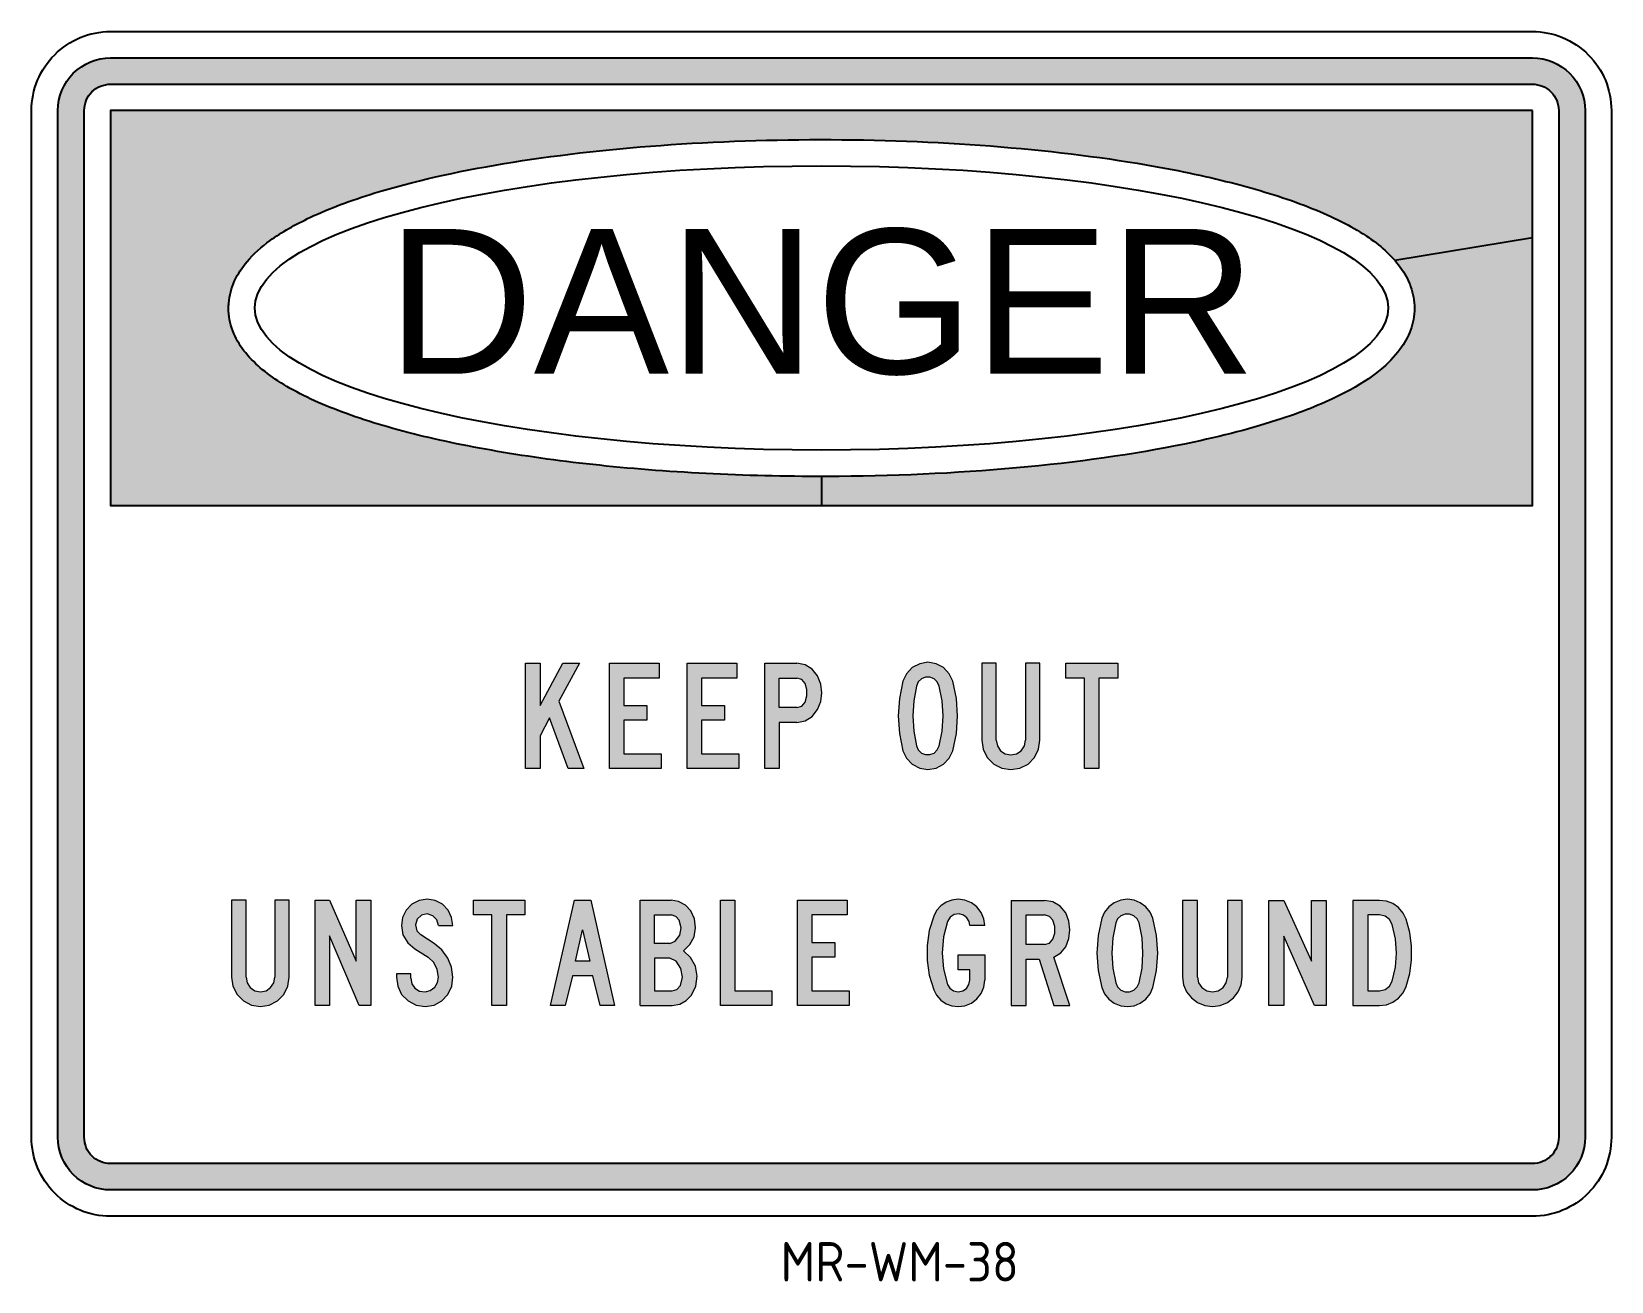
# Model space of a CAD drawing. Extents: x 111 to 231, y 153 to 248.
import ezdxf
from ezdxf.enums import TextEntityAlignment as Align

# ---------------------------------------------------------------- set-up
doc = ezdxf.new("R2010")
doc.units = 0
doc.header["$MEASUREMENT"] = 0
doc.layers.get('0').update_dxf_attribs({"linetype": 'CONTINUOUS'})
for name, color, linetype in [('L25', 1, 'CONTINUOUS'), ('L35', 3, 'CONTINUOUS'), ('T25', 1, 'CONTINUOUS')]:
    doc.layers.add(name, color=color, linetype=linetype)
doc.styles.add('ISO', font='iso')
doc.styles.add('SWIS721', font='swissko.ttf')

msp = doc.modelspace()

# ---------------------------------------------------------------- hatches: boundary and pattern name
at = {"layer": 'L25'}
h = msp.add_hatch(color=256, dxfattribs=at)
edge = h.paths.add_edge_path()
edge.add_line((229.03, 242.32), (229.03, 164.32))
edge.add_arc((225.03, 164.32), 4, -90, 0, ccw=False)
edge.add_line((225.03, 160.32), (117.03, 160.32))
edge.add_arc((117.03, 164.32), 4, 180, 270, ccw=False)
edge.add_line((113.03, 164.32), (113.03, 242.32))
edge.add_arc((117.03, 242.32), 4, 90, 180, ccw=False)
edge.add_line((117.03, 246.32), (225.03, 246.32))
edge.add_arc((225.03, 242.32), 4, 0, 90, ccw=False)
edge = h.paths.add_edge_path(flags=16)
edge.add_line((227.03, 242.32), (227.03, 164.32))
edge.add_arc((225.03, 164.32), 2, -90, 0, ccw=False)
edge.add_line((225.03, 162.32), (117.03, 162.32))
edge.add_arc((117.03, 164.32), 2, 180, 270, ccw=False)
edge.add_line((115.03, 164.32), (115.03, 242.32))
edge.add_arc((117.03, 242.32), 2, 90, 180, ccw=False)
edge.add_line((117.03, 244.32), (225.03, 244.32))
edge.add_arc((225.03, 242.32), 2, 0, 90, ccw=False)
h = msp.add_hatch(color=256, dxfattribs=at)
edge = h.paths.add_edge_path()
edge.add_line((171.03, 212.32), (171.03, 214.52))
edge.add_spline(control_points=[(171.03, 214.52), (165.45, 214.52), (159.87, 214.79), (151.96, 215.59), (149.34, 215.94), (144.42, 216.76), (142.11, 217.23), (137.9, 218.3), (136, 218.89), (132.64, 220.17), (131.18, 220.87), (129.39, 222), (128.87, 222.38), (127.94, 223.18), (127.52, 223.61), (126.81, 224.54), (126.52, 225.04), (126.11, 226.14), (125.99, 226.72), (125.99, 227.32)], knot_values=[0.000002, 0.000002, 0.000002, 0.000002, 0.38444, 0.38444, 0.58654, 0.58654, 0.788641, 0.788641, 0.990742, 0.990742, 1.192842, 1.192842, 1.287325, 1.287325, 1.381809, 1.381809, 1.476292, 1.476292, 1.570773, 1.570773, 1.570773, 1.570773], degree=3, periodic=0)
edge.add_spline(control_points=[(125.99, 227.32), (125.99, 227.32), (125.99, 227.32), (125.99, 227.32), (125.99, 227.44), (126, 227.56), (126.05, 228.27), (126.21, 228.85), (126.7, 229.92), (127.02, 230.4), (127.9, 231.43), (128.48, 231.96), (130.03, 233.08), (131.05, 233.66), (133.63, 234.88), (135.26, 235.49), (139.94, 236.93), (143.26, 237.68), (150.6, 238.9), (154.62, 239.37), (162.79, 239.97), (166.91, 240.11), (171.03, 240.11)], knot_values=[4.712398, 4.712398, 4.712398, 4.712398, 4.7124, 4.7124, 4.7124, 4.731932, 4.731932, 4.82695, 4.82695, 4.921969, 4.921969, 5.043674, 5.043674, 5.202505, 5.202505, 5.396877, 5.396877, 5.697998, 5.697998, 5.999119, 5.999119, 6.283187, 6.283187, 6.283187, 6.283187], degree=3, periodic=0)
edge.add_line((171.03, 240.11), (171.03, 242.32))
edge.add_line((171.03, 242.32), (117.03, 242.32))
edge.add_line((117.03, 242.32), (117.03, 212.32))
edge.add_line((117.03, 212.32), (171.03, 212.32))
edge = h.paths.add_edge_path()
edge.add_spline(control_points=[(209.37, 220.2), (208.44, 219.79), (207.43, 219.39), (204.28, 218.32), (201.92, 217.69), (195.55, 216.33), (191.27, 215.69), (182.12, 214.81), (177.26, 214.56), (171.92, 214.52), (171.48, 214.52), (171.03, 214.52)], knot_values=[1.570773, 1.570773, 1.570773, 1.570773, 1.693378, 1.693378, 1.925075, 1.925075, 2.261988, 2.261988, 2.598901, 2.598901, 2.629645, 2.629645, 2.629645, 2.629645], degree=3, periodic=0)
edge.add_line((171.03, 214.52), (171.03, 212.32))
edge.add_line((171.03, 212.32), (225.03, 212.32))
edge.add_line((225.03, 212.32), (225.03, 213.94))
edge.add_line((225.03, 213.94), (225.03, 220.96))
edge.add_line((225.03, 220.96), (209.37, 220.2))
edge = h.paths.add_edge_path()
edge.add_spline(control_points=[(216.07, 227.32), (216.07, 227.31), (216.07, 227.3), (216.07, 226.72), (215.96, 226.16), (215.58, 225.11), (215.3, 224.62), (214.55, 223.6), (214.05, 223.1), (212.72, 222), (211.85, 221.44), (210.38, 220.67), (209.89, 220.43), (209.37, 220.2)], knot_values=[2.629645, 2.629645, 2.629645, 2.629645, 2.630874, 2.630874, 2.72155, 2.72155, 2.812225, 2.812225, 2.925757, 2.925757, 3.073011, 3.073011, 3.141558, 3.141558, 3.141558, 3.141558], degree=3, periodic=0)
edge.add_line((209.37, 220.2), (225.03, 220.96))
edge.add_line((225.03, 220.96), (225.03, 232.65))
edge.add_line((225.03, 232.65), (214.59, 230.93))
edge.add_spline(control_points=[(214.59, 230.93), (214.74, 230.77), (214.87, 230.6), (215.33, 229.97), (215.6, 229.48), (215.97, 228.43), (216.07, 227.87), (216.07, 227.32)], knot_values=[3.141558, 3.141558, 3.141558, 3.141558, 3.176438, 3.176438, 3.267114, 3.267114, 3.356562, 3.356562, 3.356562, 3.356562], degree=3, periodic=0)
edge = h.paths.add_edge_path()
edge.add_line((225.03, 232.65), (225.03, 242.32))
edge.add_line((225.03, 242.32), (211.4, 242.32))
edge.add_line((211.4, 242.32), (195.04, 238.31))
edge.add_spline(control_points=[(195.04, 238.31), (195.49, 238.23), (195.93, 238.16), (198.71, 237.66), (200.9, 237.18), (204.9, 236.11), (206.7, 235.53), (209.88, 234.25), (211.25, 233.56), (212.93, 232.45), (213.41, 232.08), (214.11, 231.45), (214.36, 231.2), (214.59, 230.93)], knot_values=[3.356562, 3.356562, 3.356562, 3.356562, 3.393144, 3.393144, 3.589834, 3.589834, 3.786524, 3.786524, 3.983214, 3.983214, 4.07389, 4.07389, 4.129685, 4.129685, 4.129685, 4.129685], degree=3, periodic=0)
edge.add_line((214.59, 230.93), (225.03, 232.65))
edge = h.paths.add_edge_path()
edge.add_line((195.04, 238.31), (211.4, 242.32))
edge.add_line((211.4, 242.32), (171.03, 242.32))
edge.add_line((171.03, 242.32), (171.03, 240.11))
edge.add_spline(control_points=[(171.03, 240.11), (171.28, 240.11), (171.53, 240.11), (176.14, 240.09), (180.5, 239.91), (188.32, 239.26), (191.81, 238.84), (195.04, 238.31)], knot_values=[4.129685, 4.129685, 4.129685, 4.129685, 4.146738, 4.146738, 4.447859, 4.447859, 4.712398, 4.712398, 4.712398, 4.712398], degree=3, periodic=0)
h = msp.add_hatch(color=256, dxfattribs=at)
h.paths.add_polyline_path([(160.83, 192.33), (160.83, 200.33), (164.6, 200.33), (164.6, 199.21), (161.93, 199.21), (161.93, 197.13), (163.66, 197.13), (163.66, 196), (161.93, 196), (161.93, 193.46), (164.76, 193.46), (164.76, 192.33)])
h.paths.add_polyline_path([(154.93, 192.33), (154.93, 200.33), (158.7, 200.33), (158.7, 199.21), (156.03, 199.21), (156.03, 197.13), (157.76, 197.13), (157.76, 196), (156.03, 196), (156.03, 193.46), (158.86, 193.46), (158.86, 192.33)])
h.paths.add_polyline_path([(148.56, 192.33), (148.56, 200.33), (149.66, 200.33), (149.66, 197.13), (151.39, 200.33), (152.65, 200.33), (151.08, 197.45), (152.97, 192.33), (151.79, 192.33), (150.37, 196.18), (149.66, 194.81), (149.66, 192.33)])
h.paths.add_polyline_path([(179.98, 194.05), (180.19, 195.18), (180.27, 196.33), (180.19, 197.48), (179.98, 198.6), (179.83, 198.91), (179.59, 199.15), (179.27, 199.27), (178.94, 199.27), (178.64, 199.15), (178.38, 198.91), (178.25, 198.6), (178.04, 197.48), (177.96, 196.33), (178.04, 195.18), (178.25, 194.05), (178.38, 193.75), (178.64, 193.51), (178.94, 193.39), (179.27, 193.39), (179.59, 193.51), (179.83, 193.75)], flags=16)
h.paths.add_polyline_path([(181, 193.69), (181.28, 194.99), (181.37, 196.33), (181.28, 197.66), (181, 198.97), (180.73, 199.54), (180.29, 200.01), (179.74, 200.3), (179.11, 200.41), (178.49, 200.3), (177.93, 200.01), (177.5, 199.54), (177.22, 198.97), (176.95, 197.66), (176.86, 196.33), (176.95, 194.99), (177.22, 193.69), (177.5, 193.11), (177.93, 192.66), (178.49, 192.35), (179.11, 192.25), (179.74, 192.35), (180.29, 192.66), (180.73, 193.11)])
h.paths.add_polyline_path([(191.01, 192.33), (191.01, 199.21), (189.59, 199.21), (189.59, 200.33), (193.53, 200.33), (193.53, 199.21), (192.11, 199.21), (192.11, 192.33)])
h.paths.add_polyline_path([(184.31, 194.49), (184.31, 200.33), (183.21, 200.33), (183.21, 194.49), (183.32, 193.8), (183.62, 193.18), (184.12, 192.67), (184.74, 192.35), (185.42, 192.25), (186.11, 192.35), (186.72, 192.67), (187.21, 193.18), (187.51, 193.8), (187.62, 194.49), (187.62, 200.33), (186.52, 200.33), (186.52, 194.49), (186.44, 194.07), (186.2, 193.69), (185.84, 193.46), (185.42, 193.38), (184.99, 193.46), (184.63, 193.69), (184.39, 194.07)])
h.paths.add_polyline_path([(169.16, 196.97), (167.82, 196.97), (167.82, 199.21), (169.16, 199.21), (169.54, 199.09), (169.79, 198.8), (169.93, 198.34), (169.93, 197.85), (169.79, 197.37), (169.54, 197.08)], flags=16)
h.paths.add_polyline_path([(169.16, 195.84), (167.82, 195.84), (167.82, 192.33), (166.72, 192.33), (166.72, 200.33), (169.16, 200.33), (169.79, 200.21), (170.33, 199.88), (170.73, 199.37), (170.97, 198.75), (171.05, 198.09), (170.97, 197.42), (170.73, 196.81), (170.33, 196.29), (169.79, 195.96)])
h = msp.add_hatch(color=256, dxfattribs=at)
h.paths.add_polyline_path([(163.36, 174.33), (163.36, 182.33), (164.46, 182.33), (164.46, 175.45), (167.27, 175.45), (167.27, 174.33)])
h.paths.add_polyline_path([(159.52, 177.93), (158.35, 177.93), (158.35, 175.45), (159.69, 175.45), (160.05, 175.56), (160.32, 175.85), (160.47, 176.49), (160.36, 177.14), (160, 177.69)], flags=16)
h.paths.add_polyline_path([(153.43, 177.69), (152.34, 177.69), (152.89, 180.09)], flags=16)
h.paths.add_polyline_path([(150.46, 174.33), (152.26, 182.33), (153.51, 182.33), (155.31, 174.33), (154.21, 174.33), (153.67, 176.58), (152.11, 176.58), (151.55, 174.33)])
h.paths.add_polyline_path([(146, 174.33), (146, 181.21), (144.59, 181.21), (144.59, 182.33), (148.51, 182.33), (148.51, 181.21), (147.1, 181.21), (147.1, 174.33)])
h.paths.add_polyline_path([(132.56, 174.33), (132.56, 182.33), (133.65, 182.33), (135.69, 177.69), (135.69, 182.33), (136.79, 182.33), (136.79, 174.33), (135.92, 174.33), (133.65, 179.62), (133.65, 174.33)])
h.paths.add_polyline_path([(169.22, 174.33), (169.22, 182.33), (172.97, 182.33), (172.97, 181.21), (170.31, 181.21), (170.31, 179.13), (172.04, 179.13), (172.04, 178.01), (170.31, 178.01), (170.31, 175.45), (173.13, 175.45), (173.13, 174.33)])
h.paths.add_polyline_path([(157.26, 174.33), (159.69, 174.33), (160.26, 174.43), (160.76, 174.71), (161.17, 175.13), (161.49, 175.81), (161.59, 176.56), (161.45, 177.32), (161.08, 177.97), (160.54, 178.49), (161.03, 178.96), (161.35, 179.56), (161.47, 180.23), (161.39, 180.91), (161.1, 181.53), (160.69, 181.96), (160.18, 182.24), (159.61, 182.33), (157.26, 182.33)])
h.paths.add_polyline_path([(159.52, 179.04), (159.93, 179.21), (160.26, 179.67), (160.37, 180.24), (160.23, 180.81), (159.97, 181.09), (159.61, 181.21), (158.35, 181.21), (158.35, 179.04)], flags=16)
h.paths.add_polyline_path([(139.83, 176.41), (139.83, 176.73), (138.74, 176.73), (138.74, 176.49), (138.84, 175.8), (139.14, 175.17), (139.63, 174.68), (140.24, 174.36), (140.93, 174.25), (141.6, 174.36), (142.2, 174.68), (142.66, 175.18), (142.95, 175.81), (143.03, 176.49), (142.92, 177.25), (142.64, 177.94), (142.2, 178.56), (141.62, 179.04), (140.61, 179.69), (140.3, 180.01), (140.19, 180.45), (140.31, 180.88), (140.65, 181.19), (141.08, 181.29), (141.5, 181.15), (141.81, 180.84), (141.95, 180.41), (143.03, 180.41), (142.93, 181.02), (142.67, 181.58), (142.24, 182.03), (141.68, 182.31), (141.08, 182.4), (140.48, 182.31), (139.92, 182.03), (139.49, 181.58), (139.21, 181.02), (139.13, 180.41), (139.24, 179.71), (139.6, 179.1), (140.15, 178.65), (141.16, 178.01), (141.58, 177.61), (141.85, 177.08), (141.95, 176.49), (141.86, 176.08), (141.65, 175.73), (141.32, 175.48), (140.93, 175.36), (140.51, 175.42), (140.15, 175.64), (139.91, 175.99)])
h.paths.add_polyline_path([(127.32, 176.49), (127.32, 182.33), (126.22, 182.33), (126.22, 176.49), (126.33, 175.8), (126.64, 175.17), (127.13, 174.68), (127.74, 174.36), (128.41, 174.25), (129.09, 174.36), (129.71, 174.68), (130.19, 175.17), (130.5, 175.8), (130.6, 176.49), (130.6, 182.33), (129.51, 182.33), (129.51, 176.49), (129.43, 176.06), (129.19, 175.7), (128.84, 175.45), (128.41, 175.36), (127.99, 175.45), (127.64, 175.7), (127.41, 176.06)])
h = msp.add_hatch(color=256, dxfattribs=at)
h.paths.add_polyline_path([(205.01, 174.33), (205.01, 182.32), (206.14, 182.32), (208.24, 177.69), (208.24, 182.32), (209.37, 182.32), (209.37, 174.33), (208.49, 174.33), (206.14, 179.6), (206.14, 174.33)])
h.paths.add_polyline_path([(195.15, 176.05), (195.38, 177.18), (195.44, 178.32), (195.38, 179.48), (195.15, 180.61), (195.01, 180.91), (194.75, 181.14), (194.43, 181.27), (194.09, 181.27), (193.78, 181.14), (193.52, 180.91), (193.38, 180.61), (193.16, 179.48), (193.09, 178.32), (193.16, 177.18), (193.38, 176.05), (193.52, 175.74), (193.78, 175.5), (194.09, 175.38), (194.43, 175.38), (194.75, 175.5), (195.01, 175.74)], flags=16)
h.paths.add_polyline_path([(196.21, 175.69), (196.49, 176.99), (196.59, 178.32), (196.49, 179.66), (196.21, 180.97), (196, 181.43), (195.68, 181.83), (195.25, 182.14), (194.78, 182.33), (194.27, 182.4), (193.76, 182.33), (193.27, 182.14), (192.86, 181.83), (192.53, 181.43), (192.32, 180.97), (192.05, 179.66), (191.95, 178.32), (192.05, 176.99), (192.32, 175.69), (192.53, 175.22), (192.86, 174.82), (193.27, 174.51), (193.76, 174.32), (194.27, 174.25), (194.78, 174.32), (195.25, 174.51), (195.68, 174.82), (196, 175.22)])
h.paths.add_polyline_path([(211.4, 174.33), (213.42, 174.33), (213.95, 174.39), (214.44, 174.58), (214.87, 174.89), (215.21, 175.29), (215.44, 175.77), (215.71, 176.77), (215.85, 177.8), (215.85, 178.85), (215.71, 179.88), (215.44, 180.89), (215.21, 181.36), (214.87, 181.77), (214.44, 182.07), (213.95, 182.27), (213.42, 182.32), (211.4, 182.32)])
h.paths.add_polyline_path([(212.53, 175.45), (213.42, 175.45), (213.84, 175.54), (214.18, 175.79), (214.39, 176.17), (214.63, 177.24), (214.7, 178.32), (214.63, 179.41), (214.39, 180.49), (214.18, 180.86), (213.84, 181.11), (213.42, 181.21), (212.53, 181.21)], flags=16)
h.paths.add_polyline_path([(199.59, 176.49), (199.59, 182.32), (198.46, 182.32), (198.46, 176.49), (198.54, 175.9), (198.76, 175.36), (199.13, 174.91), (199.59, 174.55), (200.14, 174.33), (200.73, 174.25), (201.32, 174.33), (201.87, 174.55), (202.34, 174.91), (202.69, 175.36), (202.91, 175.9), (202.99, 176.49), (202.99, 182.32), (201.86, 182.32), (201.86, 176.49), (201.78, 176.06), (201.54, 175.69), (201.16, 175.45), (200.73, 175.37), (200.29, 175.45), (199.93, 175.69), (199.68, 176.06)])
h.paths.add_polyline_path([(188.68, 178), (189.2, 178.34), (189.58, 178.8), (189.81, 179.42), (189.9, 180.09), (189.81, 180.74), (189.58, 181.37), (189.17, 181.88), (188.6, 182.21), (187.96, 182.32), (185.45, 182.32), (185.45, 174.33), (186.58, 174.33), (186.58, 177.85), (187.56, 177.85), (188.68, 174.33), (189.9, 174.33)])
h.paths.add_polyline_path([(187.96, 178.97), (186.58, 178.97), (186.58, 181.21), (187.96, 181.21), (188.34, 181.1), (188.6, 180.81), (188.75, 180.33), (188.75, 179.83), (188.6, 179.37), (188.34, 179.08)], flags=16)
h.paths.add_polyline_path([(183.43, 180.41), (182.3, 180.41), (182.24, 180.72), (182.07, 181), (181.81, 181.2), (181.49, 181.29), (181.12, 181.24), (180.8, 181.04), (180.6, 180.72), (180.29, 179.55), (180.19, 178.32), (180.29, 177.11), (180.6, 175.93), (180.79, 175.64), (181.07, 175.44), (181.41, 175.37), (181.76, 175.44), (182.04, 175.63), (182.23, 175.92), (182.3, 176.25), (182.3, 177.05), (181.41, 177.05), (181.41, 178.17), (183.43, 178.17), (183.43, 176.25), (183.36, 175.73), (183.17, 175.25), (182.84, 174.83), (182.42, 174.52), (181.93, 174.32), (181.41, 174.25), (180.93, 174.31), (180.49, 174.47), (180.09, 174.75), (179.78, 175.11), (179.56, 175.53), (179.22, 176.63), (179.06, 177.76), (179.06, 178.9), (179.22, 180.03), (179.56, 181.12), (179.78, 181.54), (180.09, 181.91), (180.49, 182.18), (180.93, 182.34), (181.41, 182.41), (181.93, 182.34), (182.42, 182.14), (182.84, 181.82), (183.17, 181.41), (183.36, 180.92)])

# ---------------------------------------------------------------- linework, layer by layer
at = {"color": 3, "lineweight": 0}
for points in [[(181, 193.69), (181.28, 194.99), (181.37, 196.33), (181.28, 197.66), (181, 198.97), (180.73, 199.54), (180.29, 200.01), (179.74, 200.3), (179.11, 200.41), (178.49, 200.3), (177.93, 200.01), (177.5, 199.54), (177.22, 198.97), (176.95, 197.66), (176.86, 196.33), (176.95, 194.99), (177.22, 193.69), (177.5, 193.11), (177.93, 192.66), (178.49, 192.35), (179.11, 192.25), (179.74, 192.35), (180.29, 192.66), (180.73, 193.11), (181, 193.69), (181, 193.69)], [(148.56, 192.33), (148.56, 200.33), (149.66, 200.33), (149.66, 197.13), (151.39, 200.33), (152.65, 200.33), (151.08, 197.45), (152.97, 192.33), (151.79, 192.33), (150.37, 196.18), (149.66, 194.81), (149.66, 192.33), (148.56, 192.33), (148.56, 192.33)], [(154.93, 192.33), (154.93, 200.33), (158.7, 200.33), (158.7, 199.21), (156.03, 199.21), (156.03, 197.13), (157.76, 197.13), (157.76, 196), (156.03, 196), (156.03, 193.46), (158.86, 193.46), (158.86, 192.33), (154.93, 192.33), (154.93, 192.33)], [(160.83, 192.33), (160.83, 200.33), (164.6, 200.33), (164.6, 199.21), (161.93, 199.21), (161.93, 197.13), (163.66, 197.13), (163.66, 196), (161.93, 196), (161.93, 193.46), (164.76, 193.46), (164.76, 192.33), (160.83, 192.33), (160.83, 192.33)], [(166.72, 192.33), (166.72, 200.33), (169.16, 200.33)], [(169.16, 196.97), (167.82, 196.97), (167.82, 199.21)], [(167.82, 199.21), (169.16, 199.21)], [(170.73, 199.37), (170.33, 199.88), (169.79, 200.21), (169.16, 200.33)], [(169.79, 198.8), (169.54, 199.09), (169.16, 199.21)], [(170.73, 196.81), (170.97, 197.42), (171.05, 198.09), (170.97, 198.75), (170.73, 199.37)], [(179.98, 194.05), (180.19, 195.18), (180.27, 196.33), (180.19, 197.48), (179.98, 198.6), (179.83, 198.91), (179.59, 199.15), (179.27, 199.27), (178.94, 199.27), (178.64, 199.15), (178.38, 198.91), (178.25, 198.6), (178.04, 197.48), (177.96, 196.33), (178.04, 195.18), (178.25, 194.05), (178.38, 193.75), (178.64, 193.51), (178.94, 193.39), (179.27, 193.39), (179.59, 193.51), (179.83, 193.75), (179.98, 194.05), (179.98, 194.05)], [(184.31, 194.49), (184.31, 200.33), (183.21, 200.33)], [(183.21, 200.33), (183.21, 194.49), (183.32, 193.8), (183.62, 193.18), (184.12, 192.67), (184.74, 192.35), (185.42, 192.25), (186.11, 192.35), (186.72, 192.67), (187.21, 193.18), (187.51, 193.8), (187.62, 194.49), (187.62, 200.33), (186.52, 200.33), (186.52, 194.49)], [(191.01, 192.33), (191.01, 199.21), (189.59, 199.21), (189.59, 200.33), (193.53, 200.33), (193.53, 199.21), (192.11, 199.21), (192.11, 192.33), (191.01, 192.33), (191.01, 192.33)], [(169.79, 197.37), (169.93, 197.85), (169.93, 198.34), (169.79, 198.8)], [(169.16, 196.97), (169.54, 197.08), (169.79, 197.37)], [(169.16, 195.84), (169.79, 195.96), (170.33, 196.29), (170.73, 196.81)], [(169.16, 195.84), (167.82, 195.84), (167.82, 192.33), (166.72, 192.33)], [(184.31, 194.49), (184.39, 194.07), (184.63, 193.69), (184.99, 193.46), (185.42, 193.38)], [(185.42, 193.38), (185.84, 193.46), (186.2, 193.69), (186.44, 194.07), (186.52, 194.49)], [(141.95, 180.41), (143.03, 180.41), (142.93, 181.02), (142.67, 181.58), (142.24, 182.03), (141.68, 182.31), (141.08, 182.4), (140.48, 182.31), (139.92, 182.03), (139.49, 181.58), (139.21, 181.02), (139.13, 180.41), (139.24, 179.71), (139.6, 179.1), (140.15, 178.65), (141.16, 178.01)], [(181.41, 182.41), (180.93, 182.34), (180.49, 182.18), (180.09, 181.91), (179.78, 181.54), (179.56, 181.12)], [(183.43, 180.41), (183.36, 180.92), (183.17, 181.41), (182.84, 181.82), (182.42, 182.14), (181.93, 182.34), (181.41, 182.41)], [(127.32, 176.49), (127.32, 182.33), (126.22, 182.33)], [(126.22, 182.33), (126.22, 176.49), (126.33, 175.8), (126.64, 175.17), (127.13, 174.68), (127.74, 174.36), (128.41, 174.25), (129.09, 174.36), (129.71, 174.68), (130.19, 175.17), (130.5, 175.8), (130.6, 176.49), (130.6, 182.33), (129.51, 182.33), (129.51, 176.49)], [(132.56, 174.33), (132.56, 182.33), (133.65, 182.33), (135.69, 177.69), (135.69, 182.33), (136.79, 182.33), (136.79, 174.33), (135.92, 174.33), (133.65, 179.62), (133.65, 174.33), (132.56, 174.33), (132.56, 174.33)], [(141.08, 181.29), (140.65, 181.19), (140.31, 180.88), (140.19, 180.45), (140.3, 180.01), (140.61, 179.69)], [(141.95, 180.41), (141.81, 180.84), (141.5, 181.15), (141.08, 181.29)], [(146, 174.33), (146, 181.21), (144.59, 181.21), (144.59, 182.33), (148.51, 182.33), (148.51, 181.21), (147.1, 181.21), (147.1, 174.33), (146, 174.33), (146, 174.33)], [(150.46, 174.33), (152.26, 182.33), (153.51, 182.33), (155.31, 174.33), (154.21, 174.33), (153.67, 176.58), (152.11, 176.58), (151.55, 174.33), (150.46, 174.33), (150.46, 174.33)], [(157.26, 174.33), (157.26, 182.33), (159.61, 182.33)], [(159.52, 179.04), (158.35, 179.04), (158.35, 181.21), (159.61, 181.21)], [(161.1, 181.53), (160.69, 181.96), (160.18, 182.24), (159.61, 182.33)], [(160.23, 180.81), (159.97, 181.09), (159.61, 181.21)], [(160.54, 178.49), (161.03, 178.96), (161.35, 179.56), (161.47, 180.23), (161.39, 180.91), (161.1, 181.53)], [(163.36, 174.33), (163.36, 182.33), (164.46, 182.33), (164.46, 175.45), (167.27, 175.45), (167.27, 174.33), (163.36, 174.33), (163.36, 174.33)], [(169.22, 174.33), (169.22, 182.33), (172.97, 182.33), (172.97, 181.21), (170.31, 181.21), (170.31, 179.13), (172.04, 179.13), (172.04, 178.01), (170.31, 178.01), (170.31, 175.45), (173.13, 175.45), (173.13, 174.33), (169.22, 174.33), (169.22, 174.33)], [(183.43, 180.41), (182.3, 180.41), (182.24, 180.72), (182.07, 181), (181.81, 181.2), (181.49, 181.29), (181.12, 181.24), (180.8, 181.04), (180.6, 180.72), (180.29, 179.55), (180.19, 178.32), (180.29, 177.11), (180.6, 175.93), (180.79, 175.64), (181.07, 175.44), (181.41, 175.37), (181.76, 175.44), (182.04, 175.63), (182.23, 175.92), (182.3, 176.25)], [(185.45, 182.32), (187.96, 182.32)], [(185.45, 182.32), (185.45, 174.33), (186.58, 174.33), (186.58, 177.85), (187.56, 177.85), (188.68, 174.33), (189.9, 174.33), (188.68, 178)], [(187.96, 178.97), (186.58, 178.97), (186.58, 181.21)], [(186.58, 181.21), (187.96, 181.21)], [(189.58, 181.37), (189.17, 181.88), (188.6, 182.21), (187.96, 182.32)], [(188.6, 180.81), (188.34, 181.1), (187.96, 181.21)], [(189.58, 178.8), (189.81, 179.42), (189.9, 180.09), (189.81, 180.74), (189.58, 181.37)], [(196.21, 175.69), (196.49, 176.99), (196.59, 178.32), (196.49, 179.66), (196.21, 180.97), (196, 181.43), (195.68, 181.83), (195.25, 182.14), (194.78, 182.33), (194.27, 182.4), (193.76, 182.33), (193.27, 182.14), (192.86, 181.83), (192.53, 181.43), (192.32, 180.97), (192.05, 179.66), (191.95, 178.32), (192.05, 176.99), (192.32, 175.69), (192.53, 175.22), (192.86, 174.82), (193.27, 174.51), (193.76, 174.32), (194.27, 174.25), (194.78, 174.32), (195.25, 174.51), (195.68, 174.82), (196, 175.22), (196.21, 175.69), (196.21, 175.69)], [(195.15, 176.05), (195.38, 177.18), (195.44, 178.32), (195.38, 179.48), (195.15, 180.61), (195.01, 180.91), (194.75, 181.14), (194.43, 181.27), (194.09, 181.27), (193.78, 181.14), (193.52, 180.91), (193.38, 180.61), (193.16, 179.48), (193.09, 178.32), (193.16, 177.18), (193.38, 176.05), (193.52, 175.74), (193.78, 175.5), (194.09, 175.38), (194.43, 175.38), (194.75, 175.5), (195.01, 175.74), (195.15, 176.05), (195.15, 176.05)], [(199.59, 176.49), (199.59, 182.32), (198.46, 182.32)], [(198.46, 182.32), (198.46, 176.49), (198.54, 175.9), (198.76, 175.36), (199.13, 174.91), (199.59, 174.55), (200.14, 174.33), (200.73, 174.25), (201.32, 174.33), (201.87, 174.55), (202.34, 174.91), (202.69, 175.36), (202.91, 175.9), (202.99, 176.49), (202.99, 182.32), (201.86, 182.32), (201.86, 176.49)], [(205.01, 174.33), (205.01, 182.32), (206.14, 182.32), (208.24, 177.69), (208.24, 182.32), (209.37, 182.32), (209.37, 174.33), (208.49, 174.33), (206.14, 179.6), (206.14, 174.33), (205.01, 174.33), (205.01, 174.33)], [(211.4, 174.33), (213.42, 174.33), (213.95, 174.39), (214.44, 174.58), (214.87, 174.89), (215.21, 175.29), (215.44, 175.77), (215.71, 176.77), (215.85, 177.8), (215.85, 178.85), (215.71, 179.88), (215.44, 180.89), (215.21, 181.36), (214.87, 181.77), (214.44, 182.07), (213.95, 182.27), (213.42, 182.32), (211.4, 182.32), (211.4, 174.33), (211.4, 174.33)], [(212.53, 175.45), (213.42, 175.45), (213.84, 175.54), (214.18, 175.79), (214.39, 176.17), (214.63, 177.24), (214.7, 178.32), (214.63, 179.41), (214.39, 180.49), (214.18, 180.86), (213.84, 181.11), (213.42, 181.21), (212.53, 181.21), (212.53, 175.45), (212.53, 175.45)], [(153.43, 177.69), (152.34, 177.69), (152.89, 180.09), (153.43, 177.69), (153.43, 177.69)], [(159.93, 179.21), (160.26, 179.67), (160.37, 180.24), (160.23, 180.81)], [(179.56, 181.12), (179.22, 180.03), (179.06, 178.9), (179.06, 177.76), (179.22, 176.63), (179.56, 175.53)], [(188.6, 179.37), (188.75, 179.83), (188.75, 180.33), (188.6, 180.81)], [(138.74, 176.73), (138.74, 176.49), (138.84, 175.8), (139.14, 175.17), (139.63, 174.68), (140.24, 174.36), (140.93, 174.25), (141.6, 174.36), (142.2, 174.68), (142.66, 175.18), (142.95, 175.81), (143.03, 176.49), (142.92, 177.25), (142.64, 177.94), (142.2, 178.56), (141.62, 179.04), (140.61, 179.69)], [(159.52, 179.04), (159.93, 179.21)], [(187.96, 178.97), (188.34, 179.08), (188.6, 179.37)], [(188.68, 178), (189.2, 178.34), (189.58, 178.8)], [(141.95, 176.49), (141.85, 177.08), (141.58, 177.61), (141.16, 178.01)], [(157.26, 174.33), (159.69, 174.33), (160.26, 174.43), (160.76, 174.71), (161.17, 175.13), (161.49, 175.81), (161.59, 176.56), (161.45, 177.32), (161.08, 177.97), (160.54, 178.49)], [(159.52, 177.93), (158.35, 177.93), (158.35, 175.45), (159.69, 175.45), (160.05, 175.56), (160.32, 175.85), (160.47, 176.49), (160.36, 177.14), (160, 177.69), (159.52, 177.93), (159.52, 177.93)], [(182.3, 176.25), (182.3, 177.05), (181.41, 177.05), (181.41, 178.17), (183.43, 178.17), (183.43, 176.25)], [(127.32, 176.49), (127.41, 176.06), (127.64, 175.7), (127.99, 175.45), (128.41, 175.36)], [(128.41, 175.36), (128.84, 175.45), (129.19, 175.7), (129.43, 176.06), (129.51, 176.49)], [(139.83, 176.41), (139.83, 176.73), (138.74, 176.73)], [(139.83, 176.41), (139.91, 175.99), (140.15, 175.64), (140.51, 175.42), (140.93, 175.36)], [(140.93, 175.36), (141.32, 175.48), (141.65, 175.73), (141.86, 176.08), (141.95, 176.49)], [(199.59, 176.49), (199.68, 176.06), (199.93, 175.69), (200.29, 175.45), (200.73, 175.37)], [(200.73, 175.37), (201.16, 175.45), (201.54, 175.69), (201.78, 176.06), (201.86, 176.49)], [(179.56, 175.53), (179.78, 175.11), (180.09, 174.75), (180.49, 174.47), (180.93, 174.31), (181.41, 174.25)], [(181.41, 174.25), (181.93, 174.32), (182.42, 174.52), (182.84, 174.83), (183.17, 175.25), (183.36, 175.73), (183.43, 176.25)]]:
    msp.add_lwpolyline(points, dxfattribs=at)
at = {"layer": 'L25'}
for p, q in [((171.03, 214.52), (171.03, 212.32)), ((225.03, 212.32), (225.03, 213.94)), ((171.03, 212.32), (225.03, 212.32))]:
    msp.add_line(p, q, dxfattribs=at)
msp.add_lwpolyline([(225.03, 242.32), (117.03, 242.32), (117.03, 212.32), (225.03, 212.32)], close=True, dxfattribs=at)
for points in [[(225.03, 232.65), (214.59, 230.93)], [(225.03, 213.94), (225.03, 232.65)]]:
    msp.add_lwpolyline(points, dxfattribs=at)
msp.add_ellipse((171.03, 227.32), major_axis=(-43.04, 0), ratio=0.250883, dxfattribs=at)
msp.add_open_spline([(125.99, 227.32), (125.99, 226.72), (126.11, 226.14), (126.52, 225.04), (126.81, 224.54), (127.52, 223.61), (127.94, 223.18), (128.87, 222.38), (129.39, 222), (131.18, 220.87), (132.64, 220.17), (136, 218.89), (137.9, 218.3), (142.11, 217.23), (144.42, 216.76), (149.34, 215.94), (151.96, 215.59), (160.29, 214.75), (166.35, 214.48), (177.26, 214.56), (182.12, 214.81), (191.27, 215.69), (195.55, 216.33), (201.92, 217.69), (204.28, 218.32), (208.04, 219.6), (209.55, 220.23), (211.85, 221.44), (212.72, 222), (214.05, 223.1), (214.55, 223.6), (215.3, 224.62), (215.58, 225.11), (215.96, 226.16), (216.07, 226.72), (216.08, 227.86), (215.97, 228.43), (215.6, 229.48), (215.33, 229.97), (214.67, 230.88), (214.28, 231.3), (213.41, 232.08), (212.93, 232.45), (211.25, 233.56), (209.88, 234.25), (206.7, 235.53), (204.9, 236.11), (200.9, 237.18), (198.71, 237.66), (192.78, 238.72), (188.82, 239.22), (180.5, 239.91), (176.14, 240.09), (167.4, 240.13), (163.02, 239.98), (154.62, 239.37), (150.6, 238.9), (143.26, 237.68), (139.94, 236.93), (135.26, 235.49), (133.63, 234.88), (131.05, 233.66), (130.03, 233.08), (128.48, 231.96), (127.9, 231.43), (127.02, 230.4), (126.7, 229.92), (126.21, 228.85), (126.05, 228.27), (126, 227.56), (125.99, 227.44), (125.99, 227.32)], degree=3, knots=[0, 0, 0, 0, 0.094483, 0.094483, 0.188967, 0.188967, 0.28345, 0.28345, 0.377933, 0.377933, 0.580034, 0.580034, 0.782134, 0.782134, 0.984235, 0.984235, 1.186335, 1.186335, 1.601518, 1.601518, 1.938431, 1.938431, 2.275344, 2.275344, 2.507041, 2.507041, 2.698192, 2.698192, 2.845447, 2.845447, 2.958978, 2.958978, 3.049654, 3.049654, 3.14033, 3.14033, 3.231005, 3.231005, 3.321681, 3.321681, 3.412357, 3.412357, 3.503033, 3.503033, 3.699723, 3.699723, 3.896413, 3.896413, 4.093103, 4.093103, 4.394224, 4.394224, 4.695345, 4.695345, 4.996466, 4.996466, 5.297587, 5.297587, 5.598708, 5.598708, 5.79308, 5.79308, 5.951911, 5.951911, 6.073616, 6.073616, 6.168635, 6.168635, 6.263653, 6.263653, 6.283185, 6.283185, 6.283185, 6.283185], dxfattribs=at)
at = {"layer": 'L35'}
for points in [[(231.03, 242.32), (231.03, 164.32, -0.414214), (225.03, 158.32), (117.03, 158.32, -0.414214), (111.03, 164.32), (111.03, 242.32, -0.414214), (117.03, 248.32), (225.03, 248.32, -0.414214)], [(229.03, 242.32), (229.03, 164.32, -0.414214), (225.03, 160.32), (117.03, 160.32, -0.414214), (113.03, 164.32), (113.03, 242.32, -0.414214), (117.03, 246.32), (225.03, 246.32, -0.414214)], [(227.03, 242.32), (227.03, 164.32, -0.414214), (225.03, 162.32), (117.03, 162.32, -0.414214), (115.03, 164.32), (115.03, 242.32, -0.414214), (117.03, 244.32), (225.03, 244.32, -0.414214)]]:
    msp.add_lwpolyline(points, format="xyb", close=True, dxfattribs=at)

# ---------------------------------------------------------------- texts
at = {"layer": 'L25', "style": 'SWIS721', "width": 0.936526}
msp.add_text('DANGER', height=11, dxfattribs=at).set_placement((138.03, 222.32), (204.03, 222.32), align=Align.FIT)
at = {"layer": 'T25', "color": 3, "style": 'ISO'}
msp.add_text('MR-WM-38', height=3, dxfattribs=at).set_placement((167.93, 153.37))

doc.saveas('drawing.dxf')
